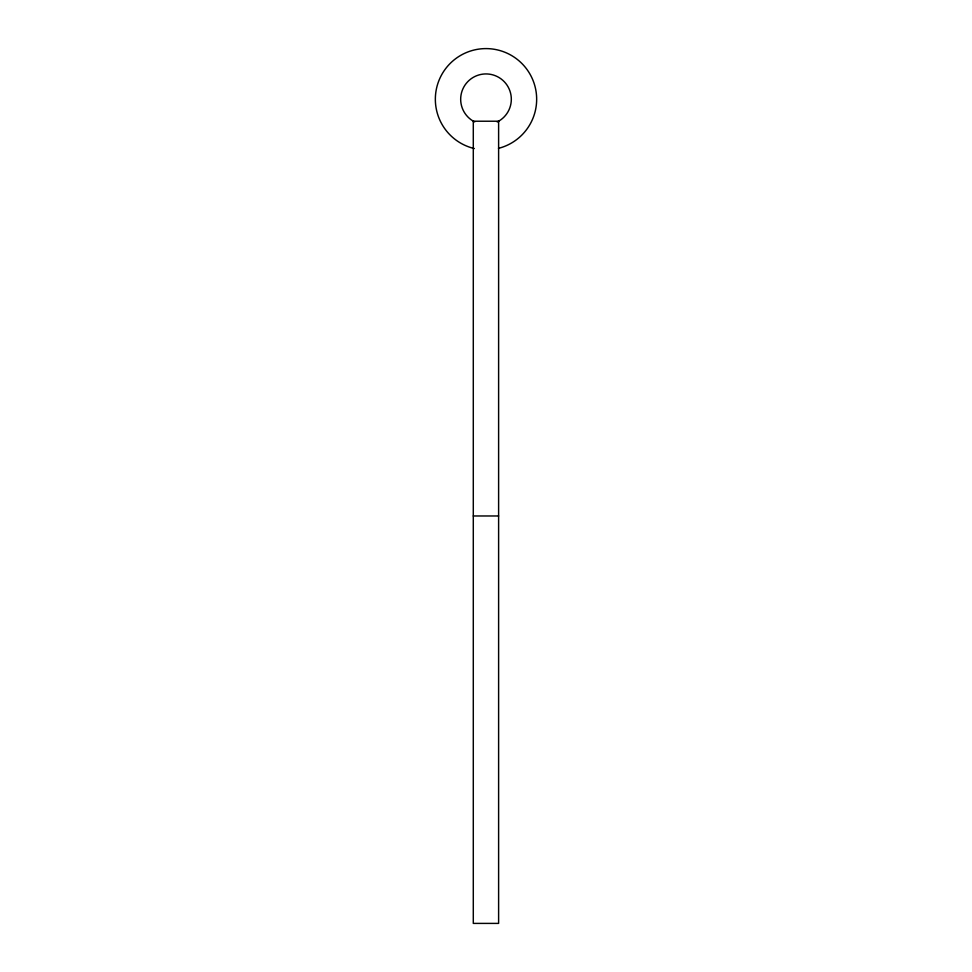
<?xml version="1.0" encoding="UTF-8"?>
<svg xmlns="http://www.w3.org/2000/svg" width="972" height="972" viewBox="0 0 972 972"><rect width="100%" height="100%" fill="white"/><g stroke="black" fill="none" stroke-linecap="round" stroke-linejoin="round"><path stroke-width="1.46" d="M473.291 515.974L498.612 515.974M474.688 121.913A25.333 25.333 0 0 1 466.293 83.337A25.333 25.333 0 0 1 505.768 83.422A25.333 25.333 0 0 1 497.214 121.962M474.324 148.546A50.653 50.653 0 0 1 444.07 70.835A50.653 50.653 0 0 1 527.456 70.142A50.653 50.653 0 0 1 498.49 148.352M498.612 121.221L473.291 121.221L473.291 923.4L498.612 923.4L498.612 121.221"/></g></svg>
